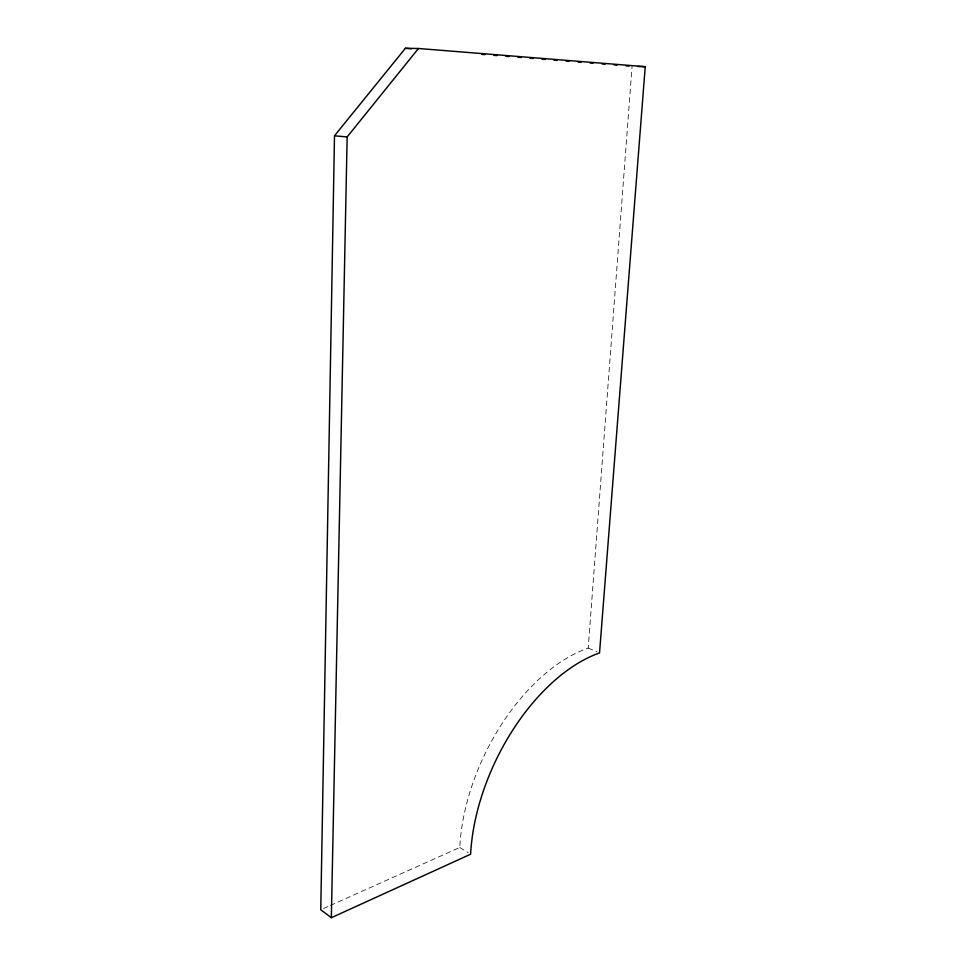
<?xml version="1.0" encoding="UTF-8"?>
<svg xmlns="http://www.w3.org/2000/svg" width="966" height="966" viewBox="0 0 966 966"><rect width="100%" height="100%" fill="white"/><g stroke="black" fill="none" stroke-linecap="round" stroke-linejoin="round"><path stroke-width="0.72" stroke-dasharray="4.83 3.62" d="M330.396 905.444L459.78 847.484A161.286 93.122 -64.1 0 1 588.209 648.077L632.066 66.352M323.513 908.523L329.02 906.06M588.209 648.077L597.012 651.857M459.78 847.484L468.196 852.737"/><path stroke-width="1.45" d="M334.49 135.795L320.76 909.755L331.35 917.7L470.611 854.234A162.529 92.808 -64.2 0 1 599.536 652.931L645.24 66.678L418.459 48.493L405.382 48.3L334.49 135.795L347.156 136.93L418.459 48.493M331.35 917.7L347.156 136.93M637.922 66.497L645.24 66.678M405.382 48.3L411.383 48.783M481.937 54.398L484.944 54.639M493.952 55.352L496.959 55.593M505.967 56.318L508.961 56.547M517.969 57.272L520.976 57.513M529.984 58.226L532.978 58.467M541.986 59.18L544.993 59.421M554.001 60.133L557.008 60.375M566.016 61.1L569.01 61.329M578.018 62.053L581.025 62.295M590.033 63.007L593.027 63.249M602.035 63.961L605.042 64.203M614.05 64.927L617.057 65.157M626.065 65.881L629.059 66.123"/></g></svg>
